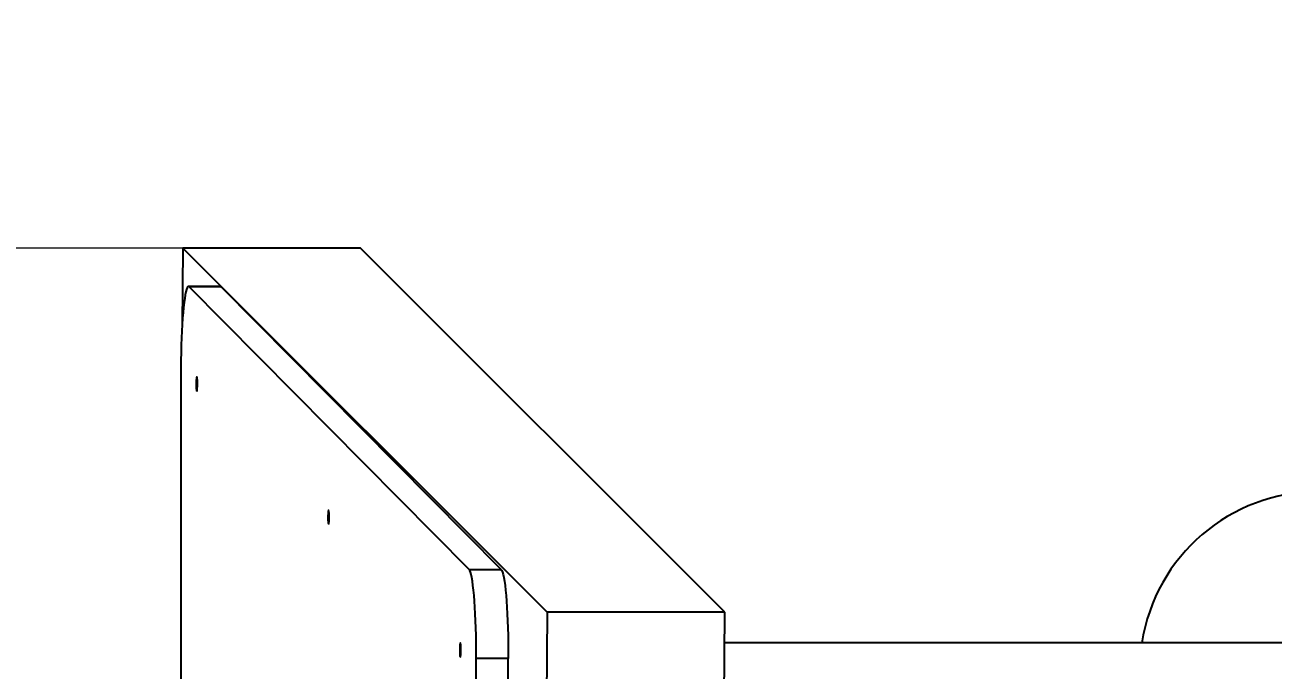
# Model space of a CAD drawing. Header units: millimetres. Extents: x -5052 to 3913, y -2721 to 2583.
# Drawn here: x -2835 to -2136, y 409 to 770 of the extents above; entities that cross this region are included whole.
import ezdxf

# ---------------------------------------------------------------- set-up
doc = ezdxf.new("R2010")
doc.units = ezdxf.units.MM
for name, color, linetype in [('DIKOM_ОБЪЕКТ', 7, 'Continuous'), ('DIKOM_РАЗМЕР_ЗОНА', 7, 'Continuous'), ('DIKOM_РАЗМЕР_ОБЪЕКТА', 7, 'Continuous')]:
    doc.layers.add(name, color=color, linetype=linetype)
doc.styles.add('style1', font='arial.ttf', dxfattribs={"width": 0.8})
doc.dimstyles.new('1-50', dxfattribs={"dimtxt": 300, "dimasz": 200, "dimexe": 100, "dimexo": 0, "dimgap": 100, "dimtad": 1, "dimdec": 0, "dimtxsty": 'style1', "dimcen": 0, "dimclrd": 7, "dimclre": 7, "dimadec": 1, "dimazin": 2, "dimtfac": 1, "dimtdec": 0, "dimtmove": 0, "dimatfit": 3, "dimfxl": 0, "dimlwd": 25, "dimlwe": 18, "dimarcsym": 0})

# ---------------------------------------------------------------- blocks, each defined once
blk = doc.blocks.new('*D0')
at = {"layer": 'Defpoints', "color": 0, "transparency": 16777216}
for p in [(-2746.91, 645), (-3040.93, -630.26), (-2746.91, -630.26)]:
    blk.add_point(p, dxfattribs=at)
at = {"layer": 'DIKOM_РАЗМЕР_ОБЪЕКТА', "color": 7, "lineweight": 18, "transparency": 16777216}
for p, q in [((-2746.91, 645), (-3140.93, 645)), ((-2746.91, -630.26), (-3140.93, -630.26))]:
    blk.add_line(p, q, dxfattribs=at)
at = {"layer": 'DIKOM_РАЗМЕР_ОБЪЕКТА', "color": 7, "lineweight": 25, "transparency": 16777216}
blk.add_line((-3040.93, 445), (-3040.93, -430.26), dxfattribs=at)
at = {"layer": 'DIKOM_РАЗМЕР_ОБЪЕКТА', "color": 7, "transparency": 16777216}
for points in [[(-3074.26, 445), (-3007.6, 445), (-3040.93, 645)], [(-3074.26, -430.26), (-3007.6, -430.26), (-3040.93, -630.26)]]:
    blk.add_solid(points, dxfattribs=at)
at = {"layer": 'DIKOM_РАЗМЕР_ОБЪЕКТА', "color": 0, "transparency": 16777216, "insert": (-3294.2, 7.37), "char_height": 300, "attachment_point": 5, "rotation": 90, "style": 'style1'}
blk.add_mtext('1300', dxfattribs=at)
blk = doc.blocks.new('*D3')
at = {"layer": 'Defpoints', "color": 0, "transparency": 16777216}
for p in [(-4246.91, 762.04), (3912.71, 255.47), (3912.71, -2621.25)]:
    blk.add_point(p, dxfattribs=at)
at = {"layer": 'DIKOM_РАЗМЕР_ЗОНА', "color": 7, "lineweight": 18, "transparency": 16777216}
for p, q in [((-4246.91, 762.04), (-4246.91, -2721.25)), ((3912.71, 255.47), (3912.71, -2721.25))]:
    blk.add_line(p, q, dxfattribs=at)
at = {"layer": 'DIKOM_РАЗМЕР_ЗОНА', "color": 7, "lineweight": 25, "transparency": 16777216}
blk.add_line((-4046.91, -2621.25), (3712.71, -2621.25), dxfattribs=at)
at = {"layer": 'DIKOM_РАЗМЕР_ЗОНА', "color": 7, "transparency": 16777216}
for points in [[(-4046.91, -2587.91), (-4046.91, -2654.58), (-4246.91, -2621.25)], [(3712.71, -2587.91), (3712.71, -2654.58), (3912.71, -2621.25)]]:
    blk.add_solid(points, dxfattribs=at)
at = {"layer": 'DIKOM_РАЗМЕР_ЗОНА', "color": 0, "transparency": 16777216, "insert": (-167.1, -2368.08), "char_height": 300, "attachment_point": 5, "style": 'style1'}
blk.add_mtext('8160', dxfattribs=at)
blk = doc.blocks.new('*D4')
at = {"layer": 'Defpoints', "color": 0, "transparency": 16777216}
for p in [(-4601.8, 2582.67), (147.25, 2582.67), (588.68, -2130.26)]:
    blk.add_point(p, dxfattribs=at)
at = {"layer": 'DIKOM_РАЗМЕР_ЗОНА', "color": 7, "lineweight": 18, "transparency": 16777216}
for p, q in [((147.25, 2582.67), (-4701.8, 2582.67)), ((588.68, -2130.26), (-4701.8, -2130.26))]:
    blk.add_line(p, q, dxfattribs=at)
at = {"layer": 'DIKOM_РАЗМЕР_ЗОНА', "color": 7, "lineweight": 25, "transparency": 16777216}
blk.add_line((-4601.8, -1930.26), (-4601.8, 2382.67), dxfattribs=at)
at = {"layer": 'DIKOM_РАЗМЕР_ЗОНА', "color": 7, "transparency": 16777216}
for points in [[(-4635.13, 2382.67), (-4568.46, 2382.67), (-4601.8, 2582.67)], [(-4635.13, -1930.26), (-4568.46, -1930.26), (-4601.8, -2130.26)]]:
    blk.add_solid(points, dxfattribs=at)
at = {"layer": 'DIKOM_РАЗМЕР_ЗОНА', "color": 0, "transparency": 16777216, "insert": (-4854.97, 226.21), "char_height": 300, "attachment_point": 5, "rotation": 90, "style": 'style1'}
blk.add_mtext('4700', dxfattribs=at)

msp = doc.modelspace()

# ---------------------------------------------------------------- linework, layer by layer
at = {"layer": 'DIKOM_ОБЪЕКТ'}
for p, q in [((-2746.91, 645), (-2747.24, 601.56)), ((-2542.86, 440.96), (-2746.91, 645)), ((-2647.29, 645), (-2746.91, 645)), ((-2443.25, 440.96), (-2647.29, 645)), ((-2725.7, 623.55), (-2743.63, 623.55)), ((-2586.45, 464.91), (-2743.25, 623.36)), ((-2725.31, 623.36), (-2743.25, 623.36)), ((-2568.52, 464.91), (-2725.31, 623.36)), ((-2747.99, 573.55), (-2747.99, 402.11)), ((-2586.45, 464.91), (-2568.52, 464.91)), ((-2542.86, 440.96), (-2543.62, 341.34)), ((-2443.25, 440.96), (-2542.86, 440.96)), ((-2444, 341.34), (-2443.25, 440.96)), ((-1775.18, 423.87), (-2443.37, 423.87)), ((-2564.54, 415.1), (-2582.48, 415.1)), ((-2582.48, 310.44), (-2582.48, 415.1)), ((-2564.54, 310.44), (-2564.54, 415.1))]:
    msp.add_line(p, q, dxfattribs=at)
at = {"layer": 'DIKOM_ОБЪЕКТ', "flags": 128}
for points in [[(-2743.25, 623.36), (-2743.62, 623.55), (-2744, 623.36), (-2744.38, 622.79), (-2744.75, 621.85), (-2745.12, 620.54), (-2745.47, 618.87), (-2745.8, 616.86), (-2746.13, 614.52), (-2746.43, 611.86), (-2746.71, 608.91), (-2746.96, 605.7), (-2747.2, 602.24), (-2747.4, 598.56), (-2747.58, 594.69), (-2747.72, 590.66), (-2747.84, 586.49), (-2747.92, 582.23), (-2747.97, 577.91), (-2747.99, 573.55)], [(-2725.7, 623.55), (-2725.69, 623.55), (-2725.31, 623.36)], [(-2739.03, 564.9), (-2738.92, 565.08), (-2738.83, 565.6), (-2738.75, 566.41), (-2738.7, 567.44), (-2738.68, 568.6), (-2738.69, 569.79), (-2738.73, 570.9), (-2738.79, 571.83), (-2738.88, 572.5), (-2738.98, 572.86), (-2739.08, 572.86), (-2739.18, 572.5), (-2739.26, 571.83), (-2739.33, 570.9), (-2739.37, 569.79), (-2739.38, 568.6), (-2739.35, 567.44), (-2739.3, 566.41), (-2739.22, 565.6), (-2739.13, 565.08), (-2739.03, 564.9)], [(-2665.23, 490.33), (-2665.13, 490.5), (-2665.03, 491.02), (-2664.96, 491.83), (-2664.91, 492.87), (-2664.88, 494.03), (-2664.89, 495.22), (-2664.93, 496.33), (-2664.99, 497.26), (-2665.08, 497.93), (-2665.18, 498.28), (-2665.28, 498.28), (-2665.38, 497.93), (-2665.47, 497.26), (-2665.53, 496.33), (-2665.57, 495.22), (-2665.58, 494.03), (-2665.56, 492.87), (-2665.5, 491.83), (-2665.43, 491.02), (-2665.33, 490.5), (-2665.23, 490.33)], [(-2582.48, 415.1), (-2582.49, 419.46), (-2582.54, 423.78), (-2582.62, 428.04), (-2582.74, 432.2), (-2582.88, 436.23), (-2583.06, 440.1), (-2583.26, 443.77), (-2583.5, 447.23), (-2583.75, 450.45), (-2584.03, 453.4), (-2584.33, 456.05), (-2584.65, 458.4), (-2584.99, 460.41), (-2585.34, 462.08), (-2585.7, 463.39), (-2586.08, 464.34), (-2586.45, 464.91)], [(-2568.52, 464.91), (-2568.14, 464.34), (-2567.77, 463.39), (-2567.41, 462.08), (-2567.06, 460.41), (-2566.72, 458.4), (-2566.4, 456.05), (-2566.1, 453.4), (-2565.82, 450.45), (-2565.56, 447.23), (-2565.33, 443.77), (-2565.13, 440.1), (-2564.95, 436.23), (-2564.81, 432.2), (-2564.69, 428.04), (-2564.61, 423.78), (-2564.56, 419.46), (-2564.54, 415.1)], [(-2591.43, 415.75), (-2591.33, 415.93), (-2591.24, 416.45), (-2591.16, 417.26), (-2591.11, 418.29), (-2591.09, 419.45), (-2591.09, 420.64), (-2591.13, 421.75), (-2591.2, 422.69), (-2591.28, 423.36), (-2591.38, 423.71), (-2591.49, 423.71), (-2591.59, 423.36), (-2591.67, 422.69), (-2591.74, 421.75), (-2591.77, 420.64), (-2591.78, 419.45), (-2591.76, 418.29), (-2591.71, 417.26), (-2591.63, 416.45), (-2591.54, 415.93), (-2591.43, 415.75)]]:
    msp.add_lwpolyline(points, dxfattribs=at)
at = {"layer": 'DIKOM_ОБЪЕКТ'}
msp.add_arc((-2110.87, 408.57), 100, 8.80251, 171.19749, dxfattribs=at)

# ---------------------------------------------------------------- dimensions: what is measured, and where the dimension line sits
at = {"layer": 'DIKOM_РАЗМЕР_ЗОНА'}
dim = msp.add_linear_dim(base=(-4601.8, 2582.67), p1=(588.68, -2130.26), p2=(147.25, 2582.67), angle=90, text='4700', dimstyle='1-50', dxfattribs=at)
dim.commit()
dim.dimension.update_dxf_attribs({"geometry": '*D4', "text_midpoint": (-4601.8, 226.21), "dimtype": 160})
dim = msp.add_linear_dim(base=(3912.71, -2621.25), p1=(-4246.91, 762.04), p2=(3912.71, 255.47), text='8160', dimstyle='1-50', dxfattribs=at)
dim.commit()
dim.dimension.update_dxf_attribs({"geometry": '*D3', "text_midpoint": (-167.1, -2621.25), "dimtype": 160})
at = {"layer": 'DIKOM_РАЗМЕР_ОБЪЕКТА'}
dim = msp.add_linear_dim(base=(-3040.93, -630.26), p1=(-2746.91, 645), p2=(-2746.91, -630.26), angle=90, text='1300', dimstyle='1-50', dxfattribs=at)
dim.commit()
dim.dimension.update_dxf_attribs({"geometry": '*D0', "text_midpoint": (-3040.93, 7.37), "dimtype": 160})

doc.saveas('drawing.dxf')
